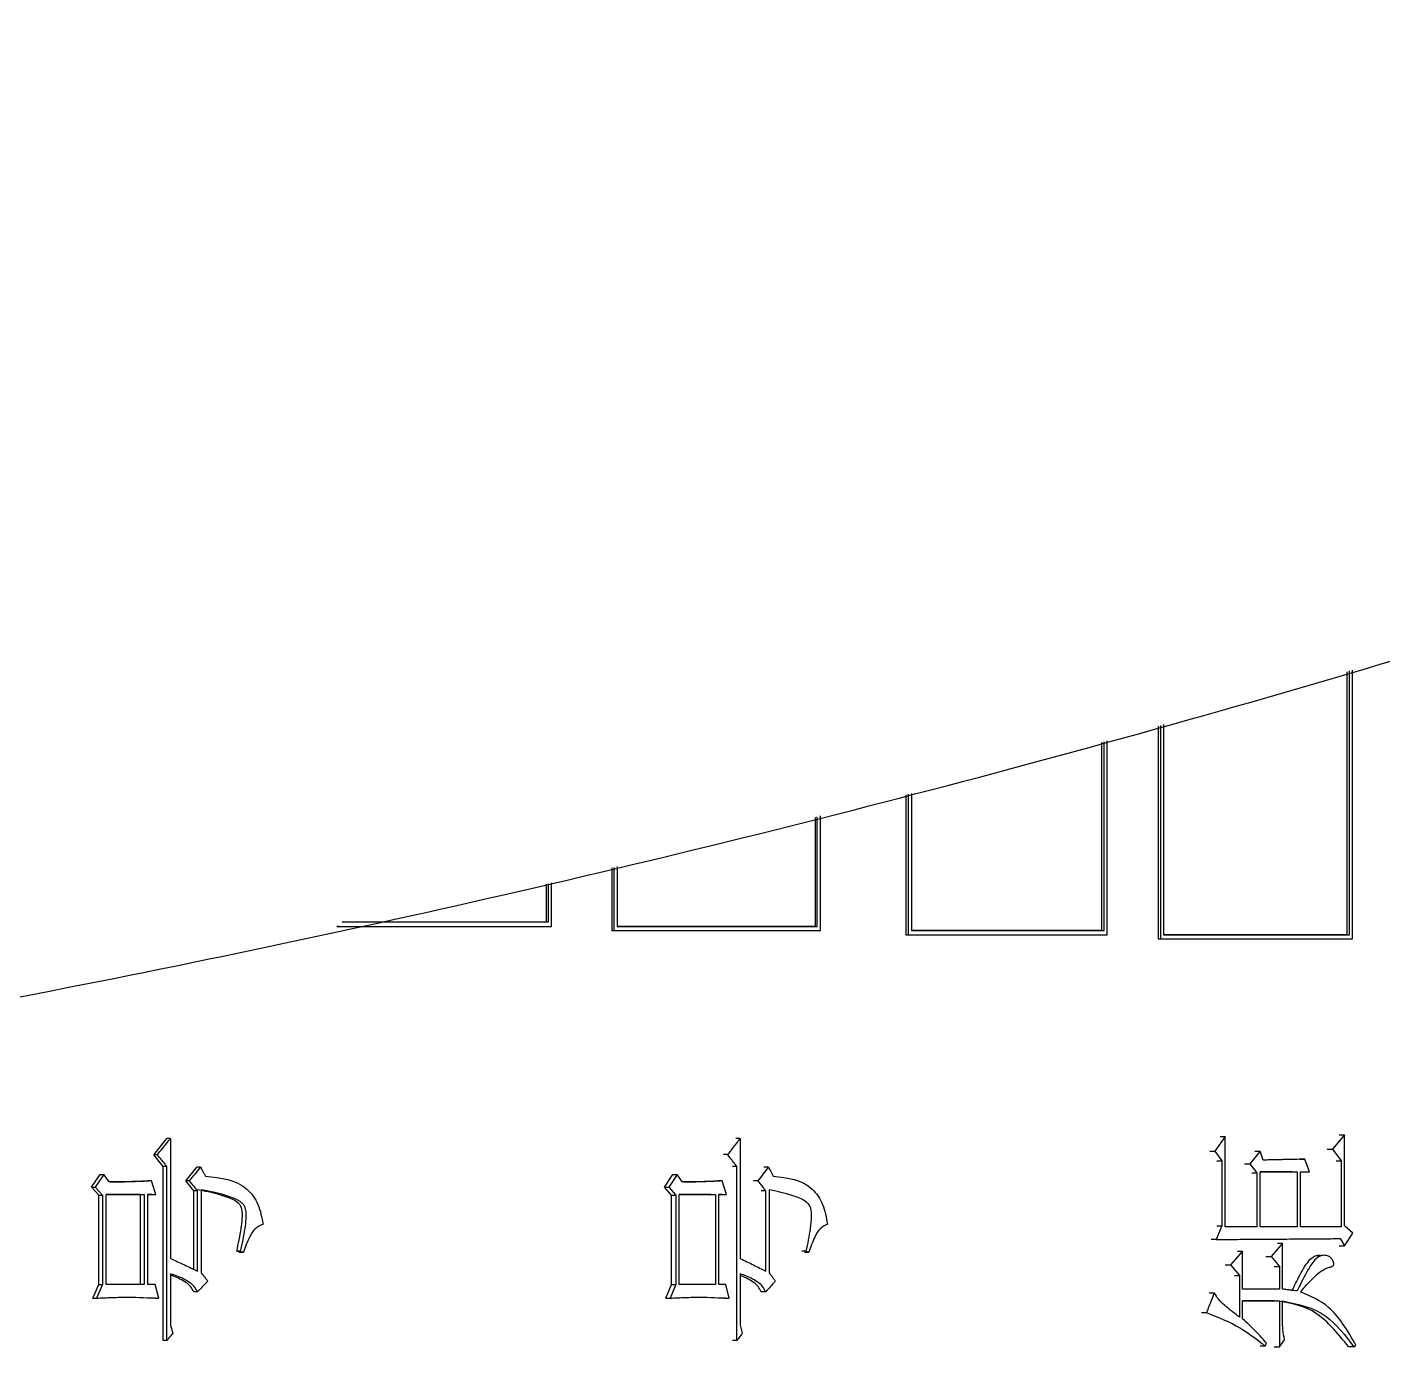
# Model space of a CAD drawing. Header units: millimetres. Extents: x 2136 to 4572, y 748 to 2471.
# Drawn here: x 3148.6 to 3164.85, y 1014.63 to 1030.45 of the extents above; entities that cross this region are included whole.
import ezdxf

# ---------------------------------------------------------------- set-up
doc = ezdxf.new("R2010")
doc.units = ezdxf.units.MM

msp = doc.modelspace()

# ---------------------------------------------------------------- linework, layer by layer
at = {"color": 7, "linetype": 'Continuous', "lineweight": 25}
for p, q in [((3164.416, 1022.723), (3164.416, 1019.569)), ((3164.447, 1019.569), (3164.447, 1022.732)), ((3164.482, 1019.519), (3164.482, 1022.742)), ((3162.154, 1022.07), (3162.154, 1019.519)), ((3162.183, 1022.079), (3162.183, 1019.519)), ((3162.219, 1022.089), (3162.219, 1019.569)), ((3161.475, 1021.874), (3161.475, 1019.619)), ((3161.504, 1019.619), (3161.504, 1021.883)), ((3161.541, 1019.569), (3161.541, 1021.894)), ((3159.129, 1021.248), (3159.129, 1019.569)), ((3159.157, 1021.255), (3159.157, 1019.569)), ((3159.195, 1021.264), (3159.195, 1019.619)), ((3158.04, 1020.977), (3158.04, 1019.669)), ((3158.067, 1019.669), (3158.067, 1020.984)), ((3158.105, 1019.619), (3158.105, 1020.994)), ((3155.604, 1020.372), (3155.604, 1019.619)), ((3155.63, 1020.378), (3155.63, 1019.619)), ((3155.669, 1020.388), (3155.669, 1019.669)), ((3154.816, 1020.176), (3154.816, 1019.719)), ((3154.841, 1020.182), (3154.841, 1019.719)), ((3154.88, 1019.669), (3154.88, 1020.192)), ((3152.308, 1019.669), (3154.855, 1019.669)), ((3152.332, 1019.669), (3152.308, 1019.669)), ((3154.841, 1019.719), (3154.816, 1019.719)), ((3154.855, 1019.669), (3154.88, 1019.669)), ((3155.604, 1019.619), (3156.043, 1019.619)), ((3155.604, 1019.619), (3155.63, 1019.619)), ((3156.246, 1019.619), (3158.078, 1019.619)), ((3158.04, 1019.669), (3158.067, 1019.669)), ((3158.078, 1019.619), (3158.105, 1019.619)), ((3161.475, 1019.619), (3161.504, 1019.619)), ((3159.129, 1019.569), (3161.511, 1019.569)), ((3159.129, 1019.569), (3159.157, 1019.569)), ((3161.511, 1019.569), (3161.541, 1019.569)), ((3162.154, 1019.519), (3164.451, 1019.519)), ((3162.154, 1019.519), (3162.183, 1019.519)), ((3164.416, 1019.569), (3164.447, 1019.569)), ((3164.451, 1019.519), (3164.482, 1019.519)), ((3150.113, 1016.933), (3150.27, 1017.128)), ((3150.315, 1017.128), (3150.27, 1017.128)), ((3150.315, 1017.128), (3150.315, 1015.689)), ((3157.143, 1017.128), (3157.09, 1017.128)), ((3157.143, 1017.128), (3157.143, 1015.69)), ((3162.957, 1017.15), (3162.833, 1016.977)), ((3162.896, 1017.15), (3162.957, 1017.15)), ((3162.957, 1016.068), (3162.957, 1017.15)), ((3164.386, 1017.172), (3164.241, 1016.998)), ((3164.323, 1017.172), (3164.386, 1017.172)), ((3164.386, 1016.079), (3164.386, 1017.172)), ((3150.157, 1016.933), (3150.113, 1016.933)), ((3150.226, 1016.793), (3150.113, 1016.933)), ((3156.994, 1016.934), (3156.941, 1016.934)), ((3162.773, 1016.977), (3162.833, 1016.977)), ((3162.833, 1016.977), (3162.918, 1016.858)), ((3162.858, 1016.858), (3162.918, 1016.858)), ((3162.918, 1016.858), (3162.918, 1016.079)), ((3163.375, 1016.977), (3163.251, 1016.825)), ((3163.313, 1016.977), (3163.375, 1016.977)), ((3163.413, 1016.869), (3163.375, 1016.977)), ((3163.851, 1016.879), (3163.913, 1016.879)), ((3163.966, 1016.728), (3163.913, 1016.879)), ((3164.179, 1016.998), (3164.241, 1016.998)), ((3164.241, 1016.998), (3164.348, 1016.858)), ((3164.285, 1016.858), (3164.348, 1016.858)), ((3164.348, 1016.858), (3164.348, 1016.068)), ((3149.366, 1016.544), (3149.472, 1016.695)), ((3149.515, 1016.695), (3149.41, 1016.544)), ((3149.472, 1016.695), (3149.515, 1016.695)), ((3149.577, 1016.609), (3149.515, 1016.695)), ((3150.271, 1016.793), (3150.226, 1016.793)), ((3150.226, 1014.705), (3150.226, 1016.793)), ((3150.271, 1014.705), (3150.271, 1016.793)), ((3150.497, 1016.62), (3150.628, 1016.782)), ((3150.674, 1016.782), (3150.628, 1016.782)), ((3156.236, 1016.544), (3156.335, 1016.696)), ((3156.388, 1016.696), (3156.288, 1016.544)), ((3156.335, 1016.696), (3156.388, 1016.696)), ((3156.446, 1016.609), (3156.388, 1016.696)), ((3157.102, 1016.793), (3157.049, 1016.793)), ((3157.102, 1014.705), (3157.102, 1016.793)), ((3157.482, 1016.782), (3157.428, 1016.782)), ((3163.19, 1016.825), (3163.251, 1016.825)), ((3163.251, 1016.825), (3163.336, 1016.717)), ((3163.275, 1016.717), (3163.336, 1016.717)), ((3163.336, 1016.717), (3163.336, 1016.068)), ((3163.375, 1016.068), (3163.375, 1016.728)), ((3163.375, 1016.728), (3163.821, 1016.728)), ((3163.758, 1016.728), (3163.375, 1016.728)), ((3163.759, 1016.728), (3163.821, 1016.728)), ((3163.821, 1016.728), (3163.821, 1016.068)), ((3163.859, 1016.728), (3163.966, 1016.728)), ((3163.859, 1016.068), (3163.859, 1016.728)), ((3163.904, 1016.728), (3163.966, 1016.728)), ((3149.366, 1016.544), (3149.41, 1016.544)), ((3149.454, 1016.447), (3149.366, 1016.544)), ((3149.41, 1016.544), (3149.498, 1016.447)), ((3150.087, 1016.62), (3150.043, 1016.62)), ((3150.14, 1016.458), (3150.087, 1016.62)), ((3150.542, 1016.62), (3150.497, 1016.62)), ((3150.594, 1016.501), (3150.497, 1016.62)), ((3156.236, 1016.544), (3156.288, 1016.544)), ((3156.319, 1016.447), (3156.236, 1016.544)), ((3156.288, 1016.544), (3156.371, 1016.447)), ((3156.928, 1016.62), (3156.875, 1016.62)), ((3156.978, 1016.458), (3156.928, 1016.62)), ((3157.358, 1016.62), (3157.304, 1016.62)), ((3149.454, 1016.447), (3149.498, 1016.447)), ((3149.454, 1015.376), (3149.454, 1016.447)), ((3149.498, 1016.447), (3149.498, 1015.376)), ((3149.542, 1015.376), (3149.542, 1016.458)), ((3149.542, 1016.458), (3149.999, 1016.458)), ((3149.955, 1016.458), (3149.542, 1016.458)), ((3149.955, 1016.458), (3149.999, 1016.458)), ((3149.955, 1015.376), (3149.955, 1016.458)), ((3149.999, 1016.458), (3149.999, 1015.376)), ((3150.043, 1015.376), (3150.043, 1016.458)), ((3150.043, 1016.458), (3150.14, 1016.458)), ((3150.095, 1016.458), (3150.043, 1016.458)), ((3150.095, 1016.458), (3150.14, 1016.458)), ((3150.639, 1016.501), (3150.594, 1016.501)), ((3150.594, 1015.559), (3150.594, 1016.501)), ((3150.639, 1015.538), (3150.639, 1016.501)), ((3150.682, 1016.512), (3150.682, 1015.516)), ((3156.319, 1016.447), (3156.371, 1016.447)), ((3156.319, 1015.376), (3156.319, 1016.447)), ((3156.371, 1016.447), (3156.371, 1015.376)), ((3156.413, 1015.376), (3156.413, 1016.458)), ((3156.413, 1016.458), (3156.845, 1016.458)), ((3156.792, 1016.458), (3156.413, 1016.458)), ((3156.792, 1016.458), (3156.845, 1016.458)), ((3156.845, 1016.458), (3156.845, 1015.376)), ((3156.887, 1015.376), (3156.887, 1016.458)), ((3156.887, 1016.458), (3156.978, 1016.458)), ((3156.925, 1016.458), (3156.887, 1016.458)), ((3156.925, 1016.458), (3156.978, 1016.458)), ((3157.449, 1016.501), (3157.395, 1016.501)), ((3157.449, 1015.538), (3157.449, 1016.501)), ((3157.49, 1016.512), (3157.49, 1015.516)), ((3162.918, 1016.079), (3162.849, 1015.917)), ((3163.336, 1016.068), (3162.957, 1016.068)), ((3163.821, 1016.068), (3163.375, 1016.068)), ((3164.348, 1016.068), (3163.859, 1016.068)), ((3164.485, 1015.992), (3164.386, 1016.079)), ((3162.849, 1015.917), (3162.788, 1015.917)), ((3164.333, 1015.928), (3164.386, 1015.841)), ((3164.386, 1015.841), (3164.485, 1015.992)), ((3151.153, 1015.776), (3151.108, 1015.776)), ((3151.142, 1015.765), (3151.108, 1015.776)), ((3151.142, 1015.765), (3151.188, 1015.765)), ((3151.153, 1015.776), (3151.188, 1015.765)), ((3157.934, 1015.776), (3157.88, 1015.776)), ((3157.913, 1015.765), (3157.967, 1015.765)), ((3157.934, 1015.776), (3157.967, 1015.765)), ((3163.166, 1015.776), (3163.019, 1015.614)), ((3163.105, 1015.776), (3163.166, 1015.776)), ((3163.166, 1015.322), (3163.166, 1015.776)), ((3163.644, 1015.873), (3163.506, 1015.711)), ((3163.582, 1015.873), (3163.644, 1015.873)), ((3163.644, 1015.322), (3163.644, 1015.873)), ((3164.108, 1015.722), (3164.046, 1015.722)), ((3164.323, 1015.841), (3164.386, 1015.841)), ((3162.958, 1015.614), (3163.019, 1015.614)), ((3163.019, 1015.614), (3163.128, 1015.484)), ((3163.444, 1015.711), (3163.506, 1015.711)), ((3163.506, 1015.711), (3163.606, 1015.592)), ((3163.544, 1015.592), (3163.606, 1015.592)), ((3163.606, 1015.592), (3163.606, 1015.322)), ((3150.315, 1015.506), (3150.315, 1014.889)), ((3157.143, 1015.506), (3157.143, 1014.889)), ((3163.067, 1015.484), (3163.128, 1015.484)), ((3163.128, 1015.484), (3163.128, 1014.986)), ((3149.384, 1015.214), (3149.454, 1015.376)), ((3149.498, 1015.376), (3149.427, 1015.214)), ((3149.454, 1015.376), (3149.498, 1015.376)), ((3149.999, 1015.376), (3149.542, 1015.376)), ((3150.131, 1015.376), (3150.043, 1015.376)), ((3150.175, 1015.214), (3150.131, 1015.376)), ((3150.639, 1015.289), (3150.594, 1015.289)), ((3156.252, 1015.214), (3156.319, 1015.376)), ((3156.371, 1015.376), (3156.305, 1015.214)), ((3156.319, 1015.376), (3156.371, 1015.376)), ((3156.845, 1015.376), (3156.413, 1015.376)), ((3156.97, 1015.376), (3156.887, 1015.376)), ((3157.011, 1015.214), (3156.97, 1015.376)), ((3157.449, 1015.289), (3157.395, 1015.289)), ((3162.765, 1015.279), (3162.825, 1015.279)), ((3163.606, 1015.322), (3163.166, 1015.322)), ((3149.384, 1015.214), (3149.427, 1015.214)), ((3150.13, 1015.214), (3150.175, 1015.214)), ((3156.252, 1015.214), (3156.305, 1015.214)), ((3156.958, 1015.214), (3157.011, 1015.214)), ((3163.166, 1015.181), (3163.606, 1015.181)), ((3163.166, 1014.965), (3163.166, 1015.181)), ((3163.544, 1015.181), (3163.166, 1015.181)), ((3163.544, 1015.181), (3163.606, 1015.181)), ((3163.606, 1015.181), (3163.606, 1014.629)), ((3163.644, 1014.932), (3163.644, 1015.181)), ((3162.672, 1015.04), (3162.732, 1015.04)), ((3150.315, 1014.889), (3150.341, 1014.792)), ((3157.143, 1014.889), (3157.168, 1014.792)), ((3150.271, 1014.705), (3150.226, 1014.705)), ((3157.102, 1014.705), (3157.049, 1014.705)), ((3163.436, 1014.64), (3163.452, 1014.673)), ((3163.606, 1014.629), (3163.667, 1014.716)), ((3164.5, 1014.629), (3164.523, 1014.651))]:
    msp.add_line(p, q, dxfattribs=at)
at = {"color": 7, "linetype": 'Continuous', "lineweight": 25, "flags": 128}
for points in [[(3162.858, 1016.079), (3162.873, 1016.079), (3162.888, 1016.079), (3162.918, 1016.079)], [(3163.436, 1014.64), (3163.413, 1014.64), (3163.394, 1014.64), (3163.375, 1014.64)], [(3163.544, 1014.629), (3163.559, 1014.629), (3163.575, 1014.629), (3163.606, 1014.629)], [(3164.5, 1014.629), (3164.477, 1014.629), (3164.457, 1014.629), (3164.437, 1014.629)]]:
    msp.add_lwpolyline(points, dxfattribs=at)
at = {"color": 7, "linetype": 'Continuous', "lineweight": 25}
for points, knots in [([(3115.821, 1015.745), (3118.381, 1015.77), (3121.962, 1015.805), (3127.231, 1016.084), (3131.695, 1016.419), (3137.012, 1016.985), (3142.581, 1017.758), (3148.394, 1018.768), (3154.365, 1020.024), (3160.441, 1021.535), (3166.579, 1023.305), (3172.744, 1025.34), (3178.908, 1027.639), (3185.045, 1030.204), (3191.133, 1033.035), (3197.152, 1036.128), (3203.085, 1039.483), (3208.914, 1043.095), (3214.624, 1046.961), (3220.2, 1051.075), (3225.627, 1055.432), (3230.893, 1060.026), (3235.984, 1064.851), (3240.889, 1069.899), (3245.596, 1075.161), (3250.093, 1080.631), (3254.372, 1086.3), (3258.42, 1092.157), (3262.23, 1098.194), (3265.792, 1104.399), (3269.097, 1110.764), (3272.138, 1117.277), (3274.907, 1123.926), (3277.397, 1130.7), (3279.603, 1137.588), (3281.517, 1144.577), (3283.136, 1151.654), (3284.454, 1158.808), (3285.467, 1166.025), (3286.171, 1173.292), (3286.564, 1180.596), (3286.643, 1187.924), (3286.406, 1195.262), (3285.852, 1202.597), (3284.979, 1209.915), (3283.789, 1217.202), (3282.281, 1224.444), (3280.456, 1231.629), (3278.316, 1238.742), (3275.862, 1245.769), (3273.097, 1252.698), (3270.024, 1259.514), (3266.647, 1266.205), (3262.969, 1272.757), (3258.996, 1279.157), (3254.731, 1285.392), (3250.18, 1291.45), (3245.348, 1297.318), (3240.241, 1302.985), (3234.864, 1308.437), (3229.417, 1313.485), (3223.944, 1318.137), (3218.486, 1322.407), (3212.861, 1326.449), (3207.079, 1330.257), (3201.152, 1333.826), (3195.089, 1337.148), (3188.904, 1340.218), (3182.607, 1343.031), (3176.213, 1345.583), (3169.738, 1347.869), (3163.2, 1349.886), (3156.625, 1351.628), (3150.053, 1353.093), (3143.559, 1354.274), (3137.269, 1355.172), (3131.746, 1355.755), (3126.863, 1356.123), (3122.039, 1356.362), (3116.064, 1356.479), (3110.547, 1356.369), (3105.278, 1356.097), (3100.814, 1355.76), (3095.498, 1355.195), (3089.929, 1354.421), (3084.115, 1353.411), (3078.144, 1352.155), (3072.068, 1350.645), (3065.93, 1348.874), (3059.765, 1346.84), (3053.601, 1344.54), (3047.465, 1341.975), (3041.376, 1339.145), (3035.357, 1336.051), (3029.424, 1332.696), (3023.595, 1329.084), (3017.885, 1325.219), (3012.31, 1321.105), (3006.882, 1316.747), (3001.617, 1312.153), (2996.525, 1307.329), (2991.621, 1302.281), (2986.914, 1297.018), (2982.416, 1291.548), (2978.138, 1285.88), (2974.089, 1280.023), (2970.279, 1273.986), (2966.718, 1267.78), (2963.413, 1261.415), (2960.37, 1254.903), (2957.608, 1248.252), (2955.271, 1241.97), (2953.993, 1237.865), (2953.429, 1236.056)], [0, 0, 0, 0, 0.0102074, 0.014274, 0.021037, 0.0280561, 0.0355867, 0.0434511, 0.0515783, 0.0599113, 0.0684099, 0.0770439, 0.085791, 0.0946336, 0.1035582, 0.112554, 0.1216124, 0.1307262, 0.1398897, 0.1490979, 0.1583469, 0.1676331, 0.1769537, 0.1863062, 0.1956884, 0.2050985, 0.2145348, 0.2239961, 0.233481, 0.2429885, 0.2525178, 0.262068, 0.2716385, 0.2812287, 0.2908382, 0.3004664, 0.3101132, 0.3197782, 0.3294613, 0.3391624, 0.3488814, 0.3586183, 0.3683733, 0.3781464, 0.387938, 0.3977483, 0.4075776, 0.4174265, 0.4272956, 0.4371854, 0.4470968, 0.4570307, 0.4669882, 0.4769704, 0.486979, 0.4970156, 0.5070822, 0.5171812, 0.5273154, 0.5374882, 0.5477037, 0.5569145, 0.5661226, 0.5753266, 0.5845258, 0.5937191, 0.6029052, 0.6120821, 0.6212471, 0.6303962, 0.6395236, 0.6486197, 0.6576679, 0.6666375, 0.6754633, 0.6839789, 0.6919633, 0.6976055, 0.7035012, 0.7112199, 0.7214273, 0.7254939, 0.7322569, 0.739276, 0.7468066, 0.754671, 0.7627982, 0.7711312, 0.7796298, 0.7882638, 0.7970109, 0.8058535, 0.8147781, 0.8237739, 0.8328323, 0.8419461, 0.8511096, 0.8603178, 0.8695668, 0.878853, 0.8881736, 0.8975261, 0.9069083, 0.9163184, 0.9257547, 0.935216, 0.9447009, 0.9542084, 0.9637377, 0.9732879, 0.9828584, 0.9924486, 1, 1, 1, 1]), ([(3152.332, 1019.669), (3152.589, 1019.669), (3153.103, 1019.669), (3153.954, 1019.669), (3154.544, 1019.669), (3154.88, 1019.669)], [0, 0, 0, 0, 0.300085, 0.60017, 1, 1, 1, 1]), ([(3154.841, 1019.719), (3154.589, 1019.719), (3154.083, 1019.719), (3153.26, 1019.719), (3152.687, 1019.719), (3152.372, 1019.719)], [0, 0, 0, 0, 0.3096666, 0.6193332, 1, 1, 1, 1]), ([(3154.816, 1019.719), (3154.612, 1019.719), (3154.204, 1019.719), (3153.392, 1019.719), (3152.778, 1019.719), (3152.372, 1019.719)], [0, 0, 0, 0, 0.252458, 0.504916, 1, 1, 1, 1]), ([(3155.63, 1019.619), (3155.88, 1019.619), (3156.38, 1019.619), (3157.206, 1019.619), (3157.778, 1019.619), (3158.105, 1019.619)], [0, 0, 0, 0, 0.300085, 0.60017, 1, 1, 1, 1]), ([(3155.669, 1019.669), (3155.919, 1019.669), (3156.419, 1019.669), (3157.219, 1019.669), (3157.766, 1019.669), (3158.067, 1019.669)], [0, 0, 0, 0, 0.309667, 0.619333, 1, 1, 1, 1]), ([(3158.04, 1019.669), (3157.842, 1019.669), (3157.447, 1019.669), (3156.659, 1019.669), (3156.063, 1019.669), (3155.669, 1019.669)], [0, 0, 0, 0, 0.252756, 0.505512, 1, 1, 1, 1]), ([(3159.195, 1019.619), (3159.436, 1019.619), (3159.917, 1019.619), (3160.688, 1019.619), (3161.214, 1019.619), (3161.504, 1019.619)], [0, 0, 0, 0, 0.30968, 0.61936, 1, 1, 1, 1]), ([(3161.475, 1019.619), (3161.284, 1019.619), (3160.904, 1019.619), (3160.146, 1019.619), (3159.573, 1019.619), (3159.195, 1019.619)], [0, 0, 0, 0, 0.253112, 0.506224, 1, 1, 1, 1]), ([(3159.157, 1019.569), (3159.398, 1019.569), (3159.88, 1019.569), (3160.676, 1019.569), (3161.226, 1019.569), (3161.541, 1019.569)], [0, 0, 0, 0, 0.300085, 0.60017, 1, 1, 1, 1]), ([(3162.183, 1019.519), (3162.416, 1019.519), (3162.882, 1019.519), (3163.649, 1019.519), (3164.179, 1019.519), (3164.482, 1019.519)], [0, 0, 0, 0, 0.300085, 0.60017, 1, 1, 1, 1]), ([(3162.219, 1019.569), (3162.452, 1019.569), (3162.917, 1019.569), (3163.661, 1019.569), (3164.168, 1019.569), (3164.447, 1019.569)], [0, 0, 0, 0, 0.30968, 0.61936, 1, 1, 1, 1]), ([(3164.416, 1019.569), (3164.232, 1019.569), (3163.866, 1019.569), (3163.136, 1019.569), (3162.584, 1019.569), (3162.219, 1019.569)], [0, 0, 0, 0, 0.2534485, 0.506897, 1, 1, 1, 1]), ([(3150.157, 1016.933), (3150.177, 1016.958), (3150.214, 1017.003), (3150.266, 1017.068), (3150.299, 1017.108), (3150.315, 1017.128)], [0, 0, 0, 0, 0.3845731, 0.6922866, 1, 1, 1, 1]), ([(3156.994, 1016.934), (3157.014, 1016.958), (3157.048, 1017.003), (3157.098, 1017.068), (3157.128, 1017.108), (3157.143, 1017.128)], [0, 0, 0, 0, 0.384573, 0.692287, 1, 1, 1, 1]), ([(3150.271, 1016.793), (3150.261, 1016.805), (3150.241, 1016.83), (3150.203, 1016.877), (3150.175, 1016.912), (3150.157, 1016.933)], [0, 0, 0, 0, 0.266245, 0.532491, 1, 1, 1, 1]), ([(3157.102, 1016.793), (3157.092, 1016.805), (3157.073, 1016.83), (3157.038, 1016.877), (3157.011, 1016.912), (3156.994, 1016.934)], [0, 0, 0, 0, 0.2662451, 0.5324905, 1, 1, 1, 1]), ([(3163.913, 1016.879), (3163.851, 1016.878), (3163.786, 1016.877), (3163.717, 1016.875), (3163.701, 1016.875), (3163.686, 1016.875), (3163.671, 1016.874), (3163.655, 1016.874), (3163.64, 1016.874), (3163.621, 1016.873), (3163.605, 1016.873), (3163.59, 1016.872), (3163.574, 1016.872), (3163.559, 1016.872), (3163.532, 1016.871), (3163.485, 1016.87), (3163.441, 1016.869), (3163.413, 1016.869)], [0, 0, 0, 0, 0.369844, 0.392959, 0.416074, 0.462305, 0.48542, 0.508535, 0.554765, 0.577881, 0.624111, 0.647226, 0.670342, 0.716572, 0.739687, 0.832148, 1, 1, 1, 1]), ([(3150.542, 1016.62), (3150.564, 1016.647), (3150.608, 1016.701), (3150.652, 1016.755), (3150.674, 1016.782)], [0, 0, 0, 0, 0.499999, 1, 1, 1, 1]), ([(3150.674, 1016.782), (3150.682, 1016.768), (3150.696, 1016.743), (3150.716, 1016.707), (3150.729, 1016.685), (3150.735, 1016.674)], [0, 0, 0, 0, 0.39043, 0.695215, 1, 1, 1, 1]), ([(3157.358, 1016.62), (3157.379, 1016.647), (3157.42, 1016.701), (3157.461, 1016.755), (3157.482, 1016.782)], [0, 0, 0, 0, 0.499999, 1, 1, 1, 1]), ([(3157.482, 1016.782), (3157.489, 1016.768), (3157.503, 1016.743), (3157.522, 1016.707), (3157.534, 1016.685), (3157.54, 1016.674)], [0, 0, 0, 0, 0.39043, 0.695215, 1, 1, 1, 1]), ([(3150.087, 1016.62), (3150.083, 1016.62), (3150.074, 1016.619), (3150.062, 1016.618), (3150.049, 1016.618), (3150.037, 1016.617), (3150.024, 1016.616), (3150.011, 1016.616), (3150.001, 1016.615), (3149.99, 1016.615), (3149.98, 1016.614), (3149.967, 1016.614), (3149.95, 1016.613), (3149.934, 1016.613), (3149.917, 1016.612), (3149.904, 1016.612), (3149.887, 1016.611), (3149.871, 1016.611), (3149.854, 1016.61), (3149.841, 1016.61), (3149.824, 1016.61), (3149.808, 1016.61), (3149.791, 1016.609), (3149.774, 1016.609), (3149.757, 1016.609), (3149.74, 1016.609), (3149.728, 1016.609), (3149.715, 1016.609), (3149.702, 1016.609), (3149.692, 1016.609), (3149.683, 1016.609), (3149.675, 1016.609), (3149.667, 1016.609), (3149.658, 1016.609), (3149.652, 1016.609), (3149.645, 1016.609), (3149.637, 1016.609), (3149.629, 1016.609), (3149.62, 1016.609), (3149.612, 1016.609), (3149.603, 1016.609), (3149.595, 1016.609), (3149.587, 1016.609), (3149.581, 1016.609), (3149.577, 1016.609)], [0, 0, 0, 0, 0.0247417, 0.0494835, 0.0742252, 0.098967, 0.1237087, 0.1484505, 0.1731922, 0.1855631, 0.2103049, 0.2350466, 0.2597884, 0.309272, 0.3340138, 0.3587555, 0.3834973, 0.4329809, 0.4577227, 0.4824645, 0.5072062, 0.5566898, 0.5814315, 0.6061733, 0.6556568, 0.6803986, 0.7051403, 0.7298821, 0.7546238, 0.7793656, 0.7917365, 0.8041073, 0.8288491, 0.84122, 0.8535908, 0.8659617, 0.8783326, 0.9030743, 0.9154452, 0.9278161, 0.9525578, 0.9649287, 0.9772996, 1, 1, 1, 1]), ([(3149.592, 1016.609), (3149.606, 1016.609), (3149.688, 1016.609), (3149.839, 1016.61), (3149.975, 1016.617), (3150.043, 1016.62)], [0, 0, 0, 0, 0.093797, 0.546774, 1, 1, 1, 1]), ([(3150.639, 1016.501), (3150.629, 1016.513), (3150.607, 1016.539), (3150.575, 1016.579), (3150.553, 1016.606), (3150.542, 1016.62)], [0, 0, 0, 0, 0.314653, 0.657326, 1, 1, 1, 1]), ([(3150.735, 1016.674), (3150.916, 1016.656), (3151.17, 1016.63), (3151.38, 1016.341), (3151.408, 1016.182), (3151.423, 1016.101)], [0, 0, 0, 0, 0.544628, 0.767125, 1, 1, 1, 1]), ([(3156.928, 1016.62), (3156.924, 1016.62), (3156.916, 1016.619), (3156.904, 1016.618), (3156.892, 1016.618), (3156.881, 1016.617), (3156.869, 1016.617), (3156.857, 1016.616), (3156.847, 1016.615), (3156.837, 1016.615), (3156.827, 1016.614), (3156.815, 1016.614), (3156.799, 1016.613), (3156.783, 1016.613), (3156.768, 1016.612), (3156.756, 1016.612), (3156.74, 1016.611), (3156.724, 1016.611), (3156.708, 1016.61), (3156.696, 1016.61), (3156.68, 1016.61), (3156.664, 1016.61), (3156.648, 1016.609), (3156.632, 1016.609), (3156.617, 1016.609), (3156.601, 1016.609), (3156.589, 1016.609), (3156.577, 1016.609), (3156.565, 1016.609), (3156.555, 1016.609), (3156.547, 1016.609), (3156.539, 1016.609), (3156.531, 1016.609), (3156.523, 1016.609), (3156.517, 1016.609), (3156.511, 1016.609), (3156.503, 1016.609), (3156.495, 1016.609), (3156.487, 1016.609), (3156.479, 1016.609), (3156.471, 1016.609), (3156.463, 1016.609), (3156.456, 1016.609), (3156.45, 1016.609), (3156.446, 1016.609)], [0, 0, 0, 0, 0.024742, 0.049483, 0.074225, 0.098967, 0.123709, 0.14845, 0.173192, 0.185563, 0.210305, 0.235047, 0.259788, 0.309272, 0.334014, 0.358756, 0.383497, 0.432981, 0.457723, 0.482464, 0.507206, 0.55669, 0.581431, 0.606173, 0.655657, 0.680399, 0.70514, 0.729882, 0.754624, 0.779366, 0.791736, 0.804107, 0.828849, 0.84122, 0.853591, 0.865962, 0.878333, 0.903074, 0.915445, 0.927816, 0.952558, 0.964929, 0.9773, 1, 1, 1, 1]), ([(3156.464, 1016.609), (3156.472, 1016.609), (3156.545, 1016.609), (3156.682, 1016.61), (3156.811, 1016.617), (3156.875, 1016.62)], [0, 0, 0, 0, 0.061457, 0.530599, 1, 1, 1, 1]), ([(3157.449, 1016.501), (3157.439, 1016.513), (3157.42, 1016.539), (3157.389, 1016.579), (3157.369, 1016.606), (3157.358, 1016.62)], [0, 0, 0, 0, 0.3146533, 0.657326, 1, 1, 1, 1]), ([(3157.54, 1016.674), (3157.71, 1016.656), (3157.95, 1016.63), (3158.148, 1016.341), (3158.175, 1016.182), (3158.188, 1016.101)], [0, 0, 0, 0, 0.544628, 0.767125, 1, 1, 1, 1]), ([(3151.108, 1015.776), (3151.128, 1015.867), (3151.157, 1015.996), (3151.176, 1016.165), (3151.178, 1016.26), (3151.154, 1016.325), (3151.108, 1016.374), (3150.936, 1016.455), (3150.768, 1016.487), (3150.637, 1016.512)], [0, 0, 0, 0, 0.238634, 0.338047, 0.438194, 0.475532, 0.512995, 0.619423, 1, 1, 1, 1]), ([(3151.153, 1015.776), (3151.174, 1015.867), (3151.203, 1015.995), (3151.222, 1016.165), (3151.224, 1016.26), (3151.2, 1016.325), (3151.153, 1016.374), (3150.982, 1016.455), (3150.814, 1016.487), (3150.682, 1016.512)], [0, 0, 0, 0, 0.238484, 0.337767, 0.43778, 0.475122, 0.512592, 0.618725, 1, 1, 1, 1]), ([(3157.934, 1015.776), (3157.954, 1015.866), (3157.977, 1015.976), (3157.994, 1016.118), (3158, 1016.199), (3157.997, 1016.279), (3157.971, 1016.336), (3157.91, 1016.391), (3157.748, 1016.457), (3157.595, 1016.49), (3157.49, 1016.512)], [0, 0, 0, 0, 0.237785, 0.287938, 0.366632, 0.446055, 0.486951, 0.527634, 0.676721, 1, 1, 1, 1]), ([(3151.423, 1016.101), (3151.39, 1016.085), (3151.322, 1016.053), (3151.247, 1015.925), (3151.211, 1015.826), (3151.188, 1015.765)], [0, 0, 0, 0, 0.267599, 0.548584, 1, 1, 1, 1]), ([(3158.188, 1016.101), (3158.157, 1016.085), (3158.094, 1016.053), (3158.023, 1015.925), (3157.988, 1015.826), (3157.967, 1015.765)], [0, 0, 0, 0, 0.2675988, 0.548584, 1, 1, 1, 1]), ([(3162.849, 1015.917), (3162.933, 1015.917), (3163.101, 1015.919), (3163.352, 1015.92), (3163.561, 1015.922), (3163.77, 1015.923), (3163.954, 1015.924), (3164.155, 1015.926), (3164.273, 1015.927), (3164.333, 1015.928)], [0, 0, 0, 0, 0.168661, 0.337321, 0.505982, 0.590312, 0.758972, 0.879486, 1, 1, 1, 1]), ([(3163.758, 1015.3), (3163.781, 1015.348), (3163.837, 1015.467), (3163.914, 1015.608), (3163.995, 1015.703), (3164.053, 1015.727), (3164.093, 1015.731), (3164.112, 1015.723), (3164.115, 1015.722)], [0, 0, 0, 0, 0.2545356, 0.6322289, 0.7772264, 0.880906, 0.9842735, 1, 1, 1, 1]), ([(3163.859, 1015.289), (3163.909, 1015.348), (3164.009, 1015.465), (3164.142, 1015.57), (3164.229, 1015.589), (3164.248, 1015.601), (3164.254, 1015.608), (3164.258, 1015.617), (3164.259, 1015.628), (3164.256, 1015.645), (3164.246, 1015.671), (3164.225, 1015.699), (3164.19, 1015.722), (3164.145, 1015.73), (3164.093, 1015.722), (3164.02, 1015.67), (3163.932, 1015.529), (3163.864, 1015.394), (3163.823, 1015.306), (3163.821, 1015.3)], [0, 0, 0, 0, 0.181627, 0.364877, 0.405345, 0.414708, 0.422096, 0.428255, 0.434387, 0.44497, 0.464039, 0.494559, 0.524876, 0.568261, 0.613388, 0.663291, 0.787095, 0.985392, 1, 1, 1, 1]), ([(3150.315, 1015.689), (3150.343, 1015.676), (3150.398, 1015.651), (3150.506, 1015.6), (3150.586, 1015.563), (3150.639, 1015.538)], [0, 0, 0, 0, 0.257226, 0.514452, 1, 1, 1, 1]), ([(3157.143, 1015.69), (3157.17, 1015.677), (3157.222, 1015.651), (3157.324, 1015.6), (3157.4, 1015.563), (3157.449, 1015.538)], [0, 0, 0, 0, 0.257226, 0.514452, 1, 1, 1, 1]), ([(3150.639, 1015.289), (3150.626, 1015.311), (3150.602, 1015.354), (3150.543, 1015.404), (3150.473, 1015.444), (3150.395, 1015.478), (3150.342, 1015.496), (3150.315, 1015.506)], [0, 0, 0, 0, 0.176065, 0.348002, 0.566634, 0.783694, 1, 1, 1, 1]), ([(3150.594, 1015.289), (3150.581, 1015.311), (3150.557, 1015.354), (3150.499, 1015.404), (3150.428, 1015.443), (3150.365, 1015.472), (3150.327, 1015.485), (3150.315, 1015.49)], [0, 0, 0, 0, 0.200458, 0.396149, 0.644927, 0.891891, 1, 1, 1, 1]), ([(3150.761, 1015.419), (3150.75, 1015.407), (3150.728, 1015.384), (3150.687, 1015.341), (3150.658, 1015.309), (3150.639, 1015.289)], [0, 0, 0, 0, 0.267463, 0.534927, 1, 1, 1, 1]), ([(3150.682, 1015.516), (3150.692, 1015.504), (3150.711, 1015.481), (3150.737, 1015.449), (3150.753, 1015.429), (3150.761, 1015.419)], [0, 0, 0, 0, 0.384577, 0.692288, 1, 1, 1, 1]), ([(3157.449, 1015.289), (3157.437, 1015.311), (3157.415, 1015.354), (3157.359, 1015.404), (3157.293, 1015.444), (3157.219, 1015.478), (3157.169, 1015.496), (3157.143, 1015.506)], [0, 0, 0, 0, 0.176065, 0.348002, 0.566634, 0.783694, 1, 1, 1, 1]), ([(3157.395, 1015.289), (3157.384, 1015.311), (3157.361, 1015.354), (3157.305, 1015.404), (3157.239, 1015.443), (3157.183, 1015.47), (3157.151, 1015.483), (3157.143, 1015.485)], [0, 0, 0, 0, 0.208214, 0.411477, 0.669881, 0.9264, 1, 1, 1, 1]), ([(3157.564, 1015.419), (3157.554, 1015.408), (3157.533, 1015.384), (3157.495, 1015.341), (3157.467, 1015.309), (3157.449, 1015.289)], [0, 0, 0, 0, 0.2674634, 0.534927, 1, 1, 1, 1]), ([(3157.49, 1015.516), (3157.5, 1015.504), (3157.517, 1015.482), (3157.541, 1015.449), (3157.557, 1015.429), (3157.564, 1015.419)], [0, 0, 0, 0, 0.384577, 0.692287, 1, 1, 1, 1]), ([(3162.825, 1015.279), (3162.813, 1015.248), (3162.792, 1015.194), (3162.761, 1015.114), (3162.742, 1015.065), (3162.732, 1015.04)], [0, 0, 0, 0, 0.380374, 0.690187, 1, 1, 1, 1]), ([(3163.128, 1014.986), (3163.091, 1015.015), (3163.03, 1015.061), (3162.946, 1015.128), (3162.878, 1015.193), (3162.843, 1015.25), (3162.825, 1015.279)], [0, 0, 0, 0, 0.336864, 0.555373, 0.775639, 1, 1, 1, 1]), ([(3163.821, 1015.3), (3163.791, 1015.304), (3163.747, 1015.309), (3163.688, 1015.316), (3163.659, 1015.32), (3163.644, 1015.322)], [0, 0, 0, 0, 0.499999, 0.749999, 1, 1, 1, 1]), ([(3164.523, 1014.651), (3164.425, 1014.822), (3164.252, 1015.122), (3163.978, 1015.239), (3163.859, 1015.289)], [0, 0, 0, 0, 0.56753, 1, 1, 1, 1]), ([(3149.427, 1015.214), (3149.49, 1015.217), (3149.616, 1015.223), (3149.865, 1015.227), (3150.051, 1015.219), (3150.175, 1015.214)], [0, 0, 0, 0, 0.252085, 0.504198, 1, 1, 1, 1]), ([(3156.305, 1015.214), (3156.364, 1015.217), (3156.483, 1015.223), (3156.719, 1015.227), (3156.895, 1015.219), (3157.011, 1015.214)], [0, 0, 0, 0, 0.2520851, 0.5041975, 1, 1, 1, 1]), ([(3164.437, 1014.629), (3164.3, 1014.799), (3164.058, 1015.097), (3163.726, 1015.156), (3163.582, 1015.181)], [0, 0, 0, 0, 0.566016, 1, 1, 1, 1]), ([(3163.644, 1015.181), (3163.828, 1015.143), (3164.162, 1015.074), (3164.395, 1014.767), (3164.5, 1014.629)], [0, 0, 0, 0, 0.551707, 1, 1, 1, 1]), ([(3162.732, 1015.04), (3162.87, 1014.986), (3163.119, 1014.888), (3163.339, 1014.716), (3163.436, 1014.64)], [0, 0, 0, 0, 0.556947, 1, 1, 1, 1]), ([(3163.452, 1014.673), (3163.411, 1014.72), (3163.346, 1014.796), (3163.248, 1014.89), (3163.194, 1014.94), (3163.166, 1014.965)], [0, 0, 0, 0, 0.450179, 0.724893, 1, 1, 1, 1]), ([(3163.667, 1014.716), (3163.66, 1014.756), (3163.646, 1014.827), (3163.645, 1014.9), (3163.644, 1014.932)], [0, 0, 0, 0, 0.558835, 1, 1, 1, 1]), ([(3150.341, 1014.792), (3150.331, 1014.779), (3150.314, 1014.759), (3150.291, 1014.73), (3150.278, 1014.713), (3150.271, 1014.705)], [0, 0, 0, 0, 0.42836, 0.71418, 1, 1, 1, 1]), ([(3157.168, 1014.792), (3157.159, 1014.779), (3157.143, 1014.759), (3157.121, 1014.73), (3157.108, 1014.713), (3157.102, 1014.705)], [0, 0, 0, 0, 0.4283604, 0.7141802, 1, 1, 1, 1])]:
    msp.add_open_spline(points, degree=3, knots=knots, dxfattribs=at)

doc.saveas('drawing.dxf')
